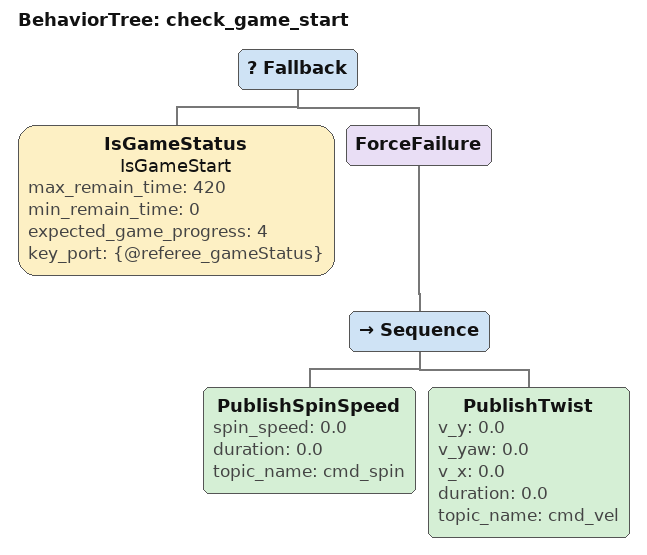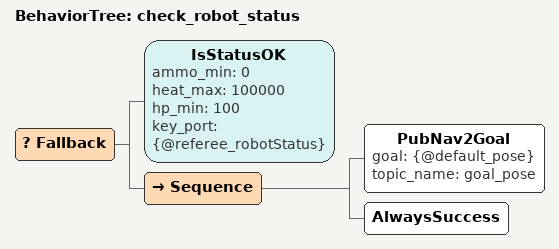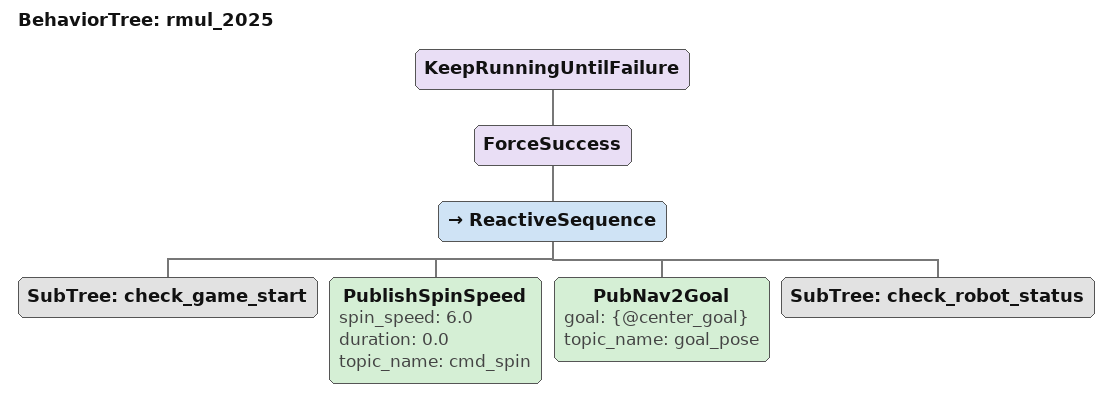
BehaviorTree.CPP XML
<?xml version="1.0" encoding="UTF-8"?>
<root BTCPP_format="4">
  <BehaviorTree ID="check_game_start">
    <Fallback>
      <IsGameStatus name="IsGameStart"
                    max_remain_time="420"
                    min_remain_time="0"
                    expected_game_progress="4"
                    key_port="{@referee_gameStatus}"/>
      <ForceFailure>
        <Sequence>
          <PublishSpinSpeed spin_speed="0.0"
                            duration="0.0"
                            topic_name="cmd_spin"/>
          <PublishTwist v_y="0.0"
                        v_yaw="0.0"
                        v_x="0.0"
                        duration="0.0"
                        topic_name="cmd_vel"/>
        </Sequence>
      </ForceFailure>
    </Fallback>
  </BehaviorTree>

  <BehaviorTree ID="check_robot_status">
    <Fallback>
      <!-- 情况1：状态正常，返回 SUCCESS -->
      <IsStatusOK ammo_min="0"
                  heat_max="100000"
                  hp_min="100"
                  key_port="{@referee_robotStatus}"/>
      <!-- 情况2：状态异常，直接导航回家点 -->
      <Sequence>
        <!-- 发送回家点导航目标 -->
        <PubNav2Goal goal="{@default_pose}"
                    topic_name="goal_pose"/>
        <!-- 返回 SUCCESS，让主循环继续 -->
        <AlwaysSuccess/>
      </Sequence>
    </Fallback>
  </BehaviorTree>

  <BehaviorTree ID="rmul_2025">
    <KeepRunningUntilFailure>
      <ForceSuccess>
        <ReactiveSequence>
          <SubTree ID="check_game_start"/>
          <PublishSpinSpeed spin_speed="6.0"
                            duration="0.0"
                            topic_name="cmd_spin"/>
          <PubNav2Goal goal="{@center_goal}"
                       topic_name="goal_pose"/>
          <SubTree ID="check_robot_status"/>
        </ReactiveSequence>
      </ForceSuccess>
    </KeepRunningUntilFailure>
  </BehaviorTree>

</root>
